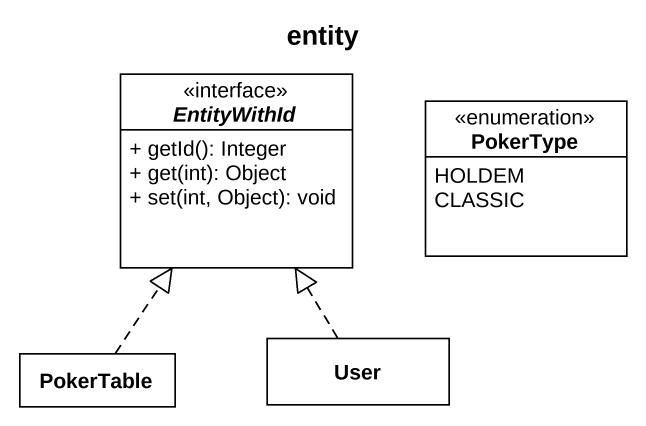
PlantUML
@startuml
title entity
hide circle
hide empty members
skinparam classAttributeIconSize 0
interface EntityWithId <<interface>> {
  + getId(): Integer
  + get(int): Object
  + set(int, Object): void
}
enum PokerType {
  HOLDEM
  CLASSIC
}
class PokerTable
class User
PokerTable .up.|> EntityWithId
User .up.|> EntityWithId
@enduml
